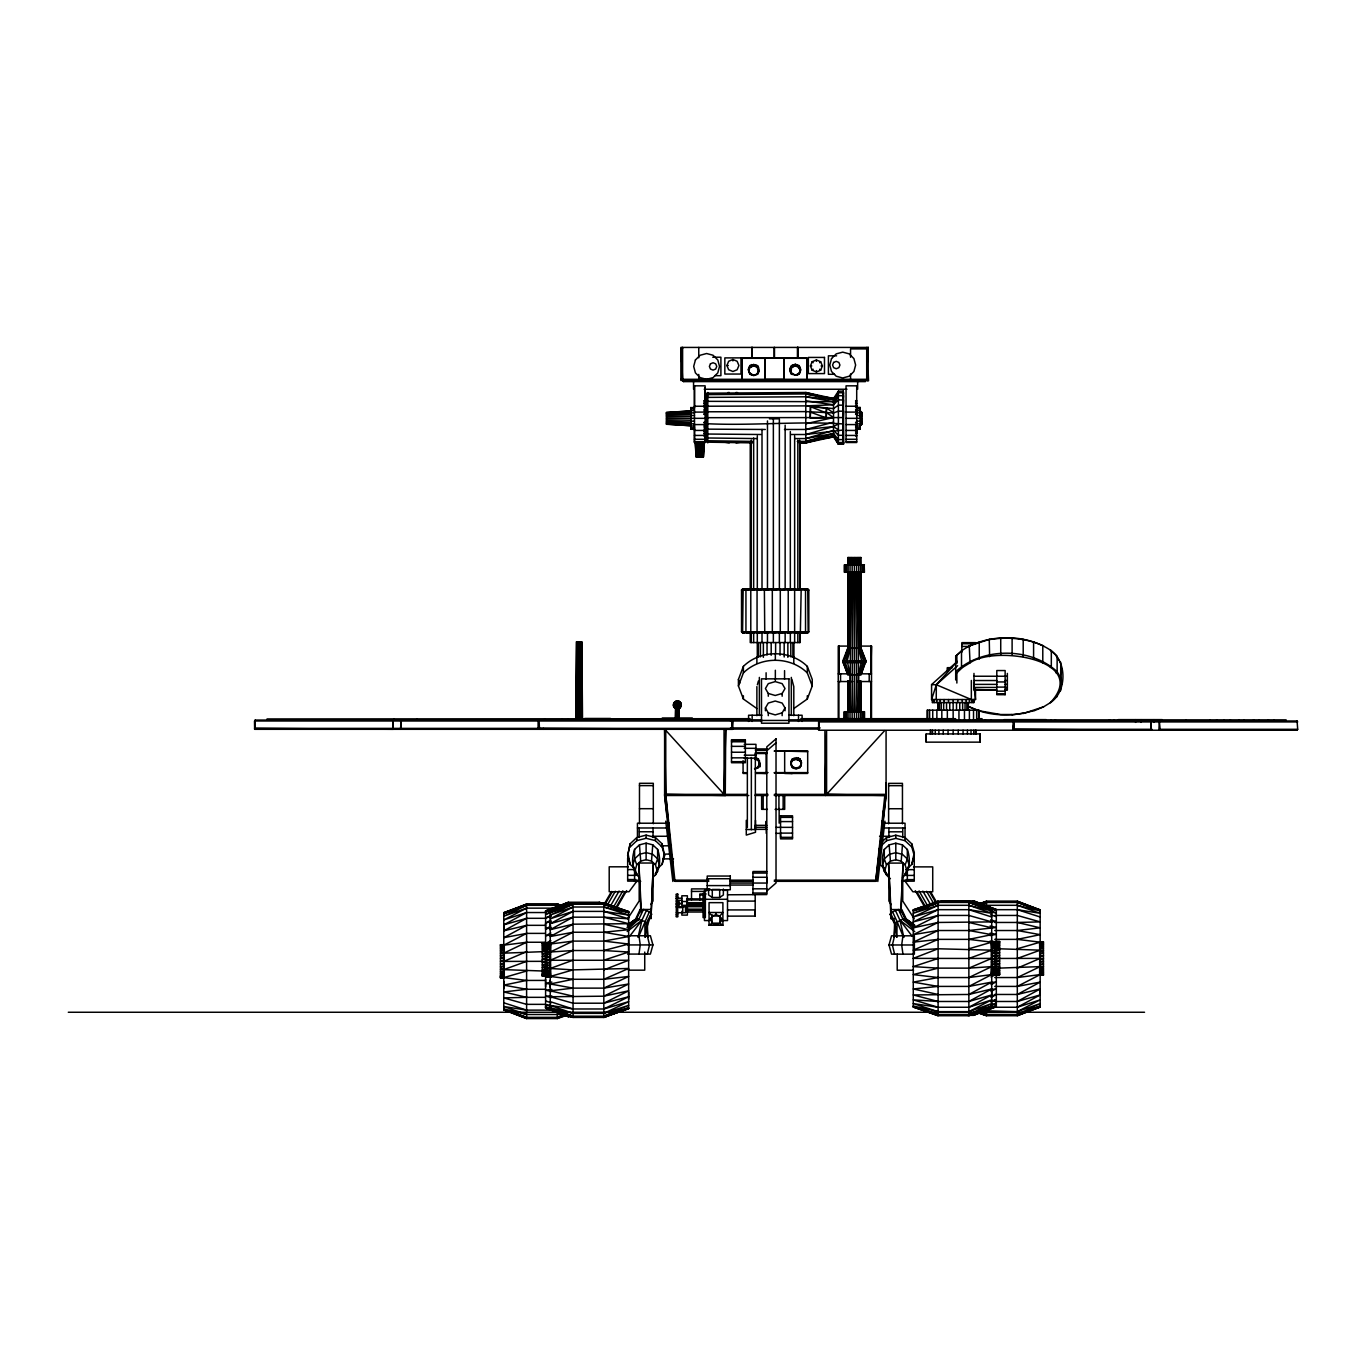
<?xml version="1.0" encoding="UTF-8"?>
<svg xmlns="http://www.w3.org/2000/svg" width="1366" height="1366" viewBox="0 0 1366 1366"><rect width="100%" height="100%" fill="white"/><g stroke="black" fill="none" stroke-linecap="round" stroke-linejoin="round"><path stroke-width="1.5" d="M500.468 977.236L500.468 976.195M566.907 1015.245L557.362 1018.575L526.61 1018.575L503.764 1009.576L503.764 1007.818M503.764 988.506L503.764 981.283M545.051 925.328L526.61 925.328L503.764 930.827L503.764 924.85L526.61 912.539L545.051 912.539M561.187 906.443L557.362 905.317L526.61 905.317L503.764 913.786L503.764 912.71L526.61 904.07L557.362 904.07L561.187 905.402L557.362 904.07L557.362 908.151M561.187 905.795L557.362 904.48L526.61 904.48L503.764 912.71L503.764 1009.935L526.61 1018.575L526.61 904.07L503.764 913.786M542.302 975.392L542.302 974.368M572.542 1016.748L568.444 1016.748L545.597 1007.732L545.597 1005.991M545.597 986.662L545.597 979.456M551.318 927.616L545.597 929L545.597 923.023L550.874 920.189M612.241 891.913L604.967 904.497L622.128 910.559L599.213 902.243L599.213 903.472L568.444 903.472L545.597 911.942L545.597 910.883L568.444 902.243L599.213 902.243L622.128 910.217L616.39 908.612M546.912 976.075L550.84 976.451L546.912 976.075L546.912 975.051M619.105 1010.942L628.65 1008.432L603.823 1017.431L573.054 1017.431L550.225 1008.432L550.225 1006.674M550.225 987.362L550.225 980.139M550.225 923.706L573.054 917.167L603.823 917.167L628.65 923.706L573.054 924.184L550.225 929.683L550.225 923.706L573.054 911.395L603.823 911.395L628.65 915.066L628.65 917.286M573.054 904.172L550.225 915.066L573.054 907.007L603.823 907.007L628.65 912.642L628.65 911.566L603.823 904.172L573.054 904.172L550.225 912.642L550.225 911.566L573.054 902.926L603.823 902.926L628.65 911.566L628.65 1008.791L603.823 1017.021L573.054 1017.021L550.225 1008.432M566.907 1014.853L557.362 1018.165M561.631 908.646L550.225 911.907L571.159 904.053L550.225 911.566L550.225 1008.791L573.054 1017.431L573.054 902.926L550.225 912.642M550.225 1008.791L573.054 1016.202L603.823 1016.202L628.65 1007.749L603.823 1017.431L628.65 1008.432M603.823 1017.431L603.823 902.926L628.65 911.907L603.823 903.336L573.054 902.926M628.65 999.246L628.65 992.16M628.65 952.375L628.65 944.794M628.65 944.043L603.823 941.106L573.054 941.106L550.225 952.034L573.054 950.514L603.823 950.514L628.65 944.043L628.65 936.53L603.823 932.244L573.054 932.244L550.225 936.53L573.054 924.184M683.632 381.609L683.632 380.448L683.632 381.609L865.412 381.609L865.412 380.448M694.491 429.283L690.923 429.283L690.923 427.814L694.491 427.814M694.491 407.392L690.923 407.768L694.491 407.768L694.474 385.827L705.129 385.827L705.129 442.516L694.474 442.516L694.474 385.827M693.552 389.242L693.552 381.609M694.474 442.516L694.491 425.953L690.923 426.072M705.129 442.516L705.129 427.182L703.934 427.182M705.129 407.392L703.934 407.563M705.129 387.859L705.129 406.231L694.474 406.231M742.609 632.919L742.797 590.044L743.855 588.951L741.533 590.044L741.533 631.826L742.609 632.919L807.733 632.919L808.826 631.826L808.826 590.044L807.733 588.951L742.609 588.951L741.533 590.044L808.826 590.044L806.503 588.951M807.733 588.951L808.143 631.826L807.084 632.919L808.826 631.826L741.533 631.826L743.275 632.919L742.216 631.826L742.609 588.951M742.216 380.226L742.216 358.302L765.233 358.302L765.233 380.226L742.216 380.226L742.216 357.824L806.811 357.824L806.811 379.304M750.241 588.951L750.241 442.208M751.266 588.951L751.266 440.091M751.744 358.063L751.744 347.425M753.025 883.051L753.025 885.048L729.956 885.048M753.656 588.951L753.656 437.957M727.515 916.142L755.193 916.091L755.193 909.927L727.515 909.927M757.31 588.951L757.31 435.839M762.006 588.951L762.006 429.453M766.241 825.354L766.241 821.359L766.241 833.345M727.515 894.781L766.804 894.576L766.804 888.822L752.956 888.822M779.371 642.566L779.371 632.919M780.037 655.27L780.037 642.566M780.549 815.809L780.549 838.878L792.536 838.878L792.536 815.809L780.549 815.809L780.549 817.363L792.536 817.363M784.186 657.012L784.186 642.566M785.143 642.566L785.143 632.919M787.858 657.319L787.858 642.566M790.333 642.566L790.333 632.919M790.794 656.841L790.794 642.566M793.39 366.378L791.734 367.283L795.302 365.917L798.871 367.283L800.22 370.63L798.871 367.283M792.878 656.773L792.878 642.566M793.936 657.012L793.936 642.566M794.636 642.566L794.636 435.839M797.812 642.566L797.812 632.919M790.88 762.552L792.331 767.572L796.173 768.956L799.998 767.572L801.449 762.552L799.998 758.933L798.222 757.959L792.331 758.933L790.88 762.552L791.648 765.745L794.244 768.204L799.742 767.231C805.906 760.111 791.204 755.842 791.255 763.953M799.673 642.566L799.673 632.919M800.1 632.919L800.1 642.566L750.241 642.566L750.241 632.919M800.681 765.745L798.086 768.204M512.489 729.068L818.934 729.068L818.934 719.848L820.163 720.992L818.627 721.914L818.627 730.229L1297.068 730.229L1297.7 729.307L1297.068 720.992L789.019 720.992M844.273 720.172L844.273 711.72L864.524 711.72L864.524 720.172M844.615 572.269L844.615 564.841M845.281 720.172L845.281 711.72M845.366 572.269L845.366 564.841M846.493 720.172L846.493 711.72M846.561 572.269L846.561 564.841M847.757 711.72L847.757 680.917M848.098 720.172L847.927 680.917M848.149 572.269L848.149 564.841M849.208 711.72L849.208 680.917M849.31 572.269L849.208 648.287L845.332 662.544L849.208 674.753L859.59 674.753L863.466 660.905L859.59 648.287L859.487 572.269M850.011 720.172L850.011 711.72M850.045 572.269L850.045 564.841M850.267 711.72L850.267 674.753L847.176 660.905L850.267 648.287L850.335 572.269M851.513 711.72C848.593 665.054 851.991 619.242 851.581 572.269M852.162 572.269L852.162 564.841M852.93 711.72C851.428 665.191 853.169 618.883 852.947 572.269M852.93 564.841L852.93 557.55M854.399 720.172L854.399 557.55M855.884 711.72C857.387 665.191 855.645 618.883 855.85 572.269M856.653 720.172L856.653 711.72M856.704 433.654L856.704 430.836L855.594 430.836M855.594 429.112L856.704 427.814L860.256 427.814M857.285 711.72C860.204 665.054 856.824 619.242 857.233 572.269M858.548 711.72L858.548 674.753L861.639 660.905L858.548 648.287L858.463 572.269M858.548 564.841L858.548 557.55M858.787 720.172L858.787 711.72M859.59 711.72L859.59 680.917M860.717 720.172L860.887 680.917L861.041 711.72M938.101 968.135L913.273 974.607L938.101 977.544L968.87 977.544L991.716 966.616L968.87 968.135L938.101 968.135L913.273 966.616L913.273 958.386L938.101 948.772L991.716 950.173L968.87 958.454L913.273 958.386M926.233 742.148L926.233 733.918L980.054 733.918L980.054 742.148L926.233 742.148L926.233 733.918M933.849 720.992L933.849 719.865M936.82 702.568L936.82 699.546M924.731 1009.764L938.101 1015.314L913.273 1006.742L938.101 1015.723L938.101 901.218L968.87 901.218L991.716 909.858L991.716 1007.083L968.87 1015.723L938.101 1015.723L913.273 1007.083L913.273 966.274M939.296 720.992L939.296 719.865M947.441 671.731L947.441 669.63M959.615 720.992L959.615 719.865M965.079 720.992L965.079 719.865M967.401 733.918L967.401 730.195M1050.386 667.496L1051.325 666.164L1051.325 650.711C1027.556 634.661 994.909 634.046 969.279 645.964L970.048 662.851C994.226 645.076 1090.836 659.232 1050.386 702.67C1067.136 691.401 1067.136 661.4 1050.386 650.131L1057.13 656.243L1057.13 671.696L1060.716 677.775L1061.928 684.127L1060.767 685.083M971.021 733.918L971.021 730.195M980.054 742.148L980.054 733.918M985.398 720.992L985.398 719.865M990.862 720.992L990.862 719.865M991.716 994.943L991.716 988.967L968.87 994.465L913.273 994.943L938.101 1001.483L968.87 1001.483L991.716 994.943L968.87 1007.254L938.101 1007.254L913.273 1003.583L938.101 1011.643L968.87 1011.643L991.716 1003.583L968.87 1014.477L938.101 1014.477L913.273 1007.083M1005.137 694.696L1005.137 670.552L996.804 670.552L996.804 694.696L1005.137 694.696L1005.137 693.791L996.804 693.791M1005.871 720.992L1005.871 719.865M1008.518 720.992L1008.518 719.865M1029.008 720.992L1029.008 719.865M994.755 1007.254L1017.311 1007.254L1040.158 994.943L1040.158 988.967L1017.311 994.465L994.755 994.465M1042.787 645.486L1042.787 662.851M1051.069 720.992L1051.069 719.865M1055.423 720.992L1055.423 719.865M1109.499 720.992L1109.499 719.865M1113.871 720.992L1113.871 719.865M1128.282 720.992L1128.282 719.865M1132.653 720.992L1132.653 719.865M1135.283 720.992L1135.283 719.865M1158.436 720.992L1158.436 719.865M1238.706 720.992L1238.706 719.865M1244.17 720.992L1244.17 719.865M1253.561 720.992L1253.561 719.865M1259.025 720.992L1259.025 719.865M1268.433 720.992L1268.433 719.865M1273.88 720.992L1273.88 719.865M1286.089 720.992L1286.089 719.865L789.155 719.848M847.893 572.269L847.927 648.287L843.095 662.544L847.927 674.753M848.525 572.269L848.423 648.287L843.949 660.905L848.423 674.753M961.835 652.214L961.869 642.635L975.529 642.635L975.529 643.745L961.869 643.745M577.852 720.053L578.108 641.798M539.45 728.385L539.075 720.07L538.102 720.992L538.102 728.385L539.075 729.307L539.45 728.385L732.654 729.307L731.578 720.07L732.688 720.992L732.654 729.307L254.691 729.307L254.588 720.992L255.22 720.07L761.511 719.848M576.759 720.053L577.237 641.798M576.025 720.053L576.657 641.798M936.222 699.546L936.342 684.759L957.276 661.4L931.578 684.605L931.578 699.546L975.512 699.546L975.512 689.249M1012.787 730.229L1013.213 720.992L1014.204 721.914L1014.204 729.307L1012.787 730.229L1014.204 721.914M575.769 720.053L576.435 641.798L581.848 641.798L582.531 720.053M896.881 937.264L897.086 921.589L892.596 911.907L895.464 910.524L898.452 909.5L902.96 919.164L913.769 929.187M700.741 456.944L700.98 441.662M859.043 646.084L871.508 646.101L870.825 673.831L870.825 646.101M774.283 794.363L824.927 794.363L826.567 731.186L826.601 794.363L825.423 795.507L824.927 794.363L824.927 731.186M894.184 937.315L894.559 923.962L890.051 914.298L892.596 911.907M701.629 456.944L702.09 441.662M702.397 456.944L703.046 441.662M653.375 863.022L650.95 918.584L653.375 863.022L638.844 863.022L640.791 910.217L640.142 909.397L641.149 909.039L636.658 918.703L628.292 925.089M702.978 456.944L703.78 441.662M900.655 913.188L903.08 863.09L888.549 863.09L890.973 918.652L894.85 918.652M703.353 456.944L704.241 441.662M901.15 910.268L903.08 863.09M706.581 417.689L843.283 417.569L843.659 411.217L838.4 411.183L833.516 412.942L805.786 411.61L706.581 411.781M706.581 423.58L707.793 423.75C752.768 425.851 798.905 420.95 843.283 423.955L843.283 417.569M704.395 441.662L703.473 456.944L696.079 456.944L695.157 441.662M894.252 937.178L895.106 922.972L890.615 913.291M790.863 434.508L805.786 434.508L843.283 430L843.283 423.955M843.283 411.166L843.283 405.156L838.4 405.173L833.516 408.605L805.786 405.89L706.581 406.231M732.688 720.992L732.193 728.385L400.528 728.385L401.348 720.07L400.904 729.307L400.528 728.385M795.132 438.571L805.786 438.571L833.516 430.41L838.4 435.31L843.283 435.31L843.283 430M843.283 405.156L843.659 400.016L838.4 399.879L833.516 404.78L805.786 405.89M1012.104 655.339L1012.104 637.956M805.786 438.571L833.516 433.517L838.4 439.596L843.283 439.596L843.283 435.31M843.283 399.879L843.659 395.799L838.4 395.628L833.516 401.724L706.581 401.331M878.748 861.126L876.955 880.182L875.691 881.326L774.283 881.326M882.129 825.149L882.521 820.915M883.119 814.563L883.512 810.328M875.691 881.326L884.827 795.507L886.073 794.363L824.927 794.363M645.298 937.127L646.818 922.904L651.309 913.239L646.46 910.456L643.471 909.432L638.964 919.096L628.155 929.136M881.719 825.149L882.18 820.915M886.073 731.151L886.073 795.507L876.955 880.182L774.283 880.165M877.809 881.463L884.929 821.188M772.319 590.044L772.456 588.951L764.379 590.044L764.755 632.919L772.319 631.826L772.319 590.044L780.293 588.951L780.293 632.919L788.233 631.826L788.233 590.044L787.858 588.951L780.43 590.044M875.811 880.165L886.073 795.507L885.851 783.06M843.283 395.628L843.659 392.845L838.4 392.657L833.516 399.572L805.786 396.789L706.581 397.386M638.964 954.083L640.244 944.93L638.964 935.761M902.96 935.812L901.68 944.982L902.96 954.151M646.801 927.719L651.309 913.239M652.828 877.399L655.458 874.923L656.909 869.852L655.458 864.78L651.514 861.075L652.76 844.837L646.118 843.163L639.459 844.837L634.592 849.413C631.433 858.497 631.314 870.808 639.39 877.399M902.533 877.467L905.163 874.991L906.614 869.92L905.163 864.849L901.218 861.126L902.465 844.888L895.806 843.215L889.164 844.888L884.297 849.464C880.797 859.163 881.309 872.208 890.41 878.697M748.448 369.247L749.883 365.61L751.676 364.637L757.567 365.61L759.001 370.63L757.567 374.267L753.725 375.633L749.883 374.267L748.448 369.247L749.2 372.44L751.812 374.899L755.637 374.813L758.25 372.355L757.293 367.198L753.725 365.917L750.156 367.283L751.812 366.378M748.448 370.63L748.858 367.3M790.026 369.247L791.477 365.61L795.302 364.244L799.144 365.61L800.596 369.247L800.169 372.577L797.351 375.24L791.477 374.267L790.026 369.247L790.436 372.577M790.026 370.63L790.436 367.3M800.596 369.247L798.871 373.994L795.302 375.257L790.794 372.355L791.734 367.198M754.578 757.567L758.42 758.933C760.982 777.732 760.947 756.815 754.578 759.24M754.578 768.956L758.42 767.572L759.872 762.552M833.516 435.788L838.4 444.206L843.659 443.984L843.283 391.171L838.4 391.154L833.516 398.513L833.516 436.847L838.4 444.206L843.283 444.223L843.659 442.43L838.4 442.618L833.516 435.703L805.786 441.406L797.266 441.406M790.88 763.953L791.29 760.623M801.039 765.882L801.449 762.552M638.076 937.247L641.969 920.138L646.46 910.456M1023.202 656.636L1023.202 639.271M647.33 954.083L649.533 944.93L647.33 935.761M894.593 935.812L892.391 944.982L894.593 954.151M673.626 703.61L673.387 704.549L681.31 704.549L679.209 708.561L675.487 708.561L673.387 705.505L681.31 705.505L679.141 708.561L679.209 718.004L678.987 708.561C684.742 705.01 676.358 696.984 673.626 703.61L681.088 703.61L681.31 704.549C679.756 696.677 668.862 704.446 675.555 708.561L675.487 718.004L675.709 708.561C669.989 704.993 678.287 697.001 681.088 703.61M757.379 684.776L758.369 681.088M627.557 935.761L650.387 935.761L652.931 944.93L650.387 954.083L627.557 954.083M888.993 944.982L891.537 935.812L914.366 935.812L914.366 954.151L891.537 954.151L888.993 944.982L914.366 944.982M658.053 868.144L662.117 864.337L664.593 855.662L662.117 843.812L655.356 837.46L646.118 835.138L636.88 837.46L630.119 843.812L627.643 855.662L630.119 864.337L634.165 868.144M627.643 855.662L630.119 843.812M636.761 874.923L635.31 869.852L636.761 864.78L640.705 861.075L646.118 859.709L651.514 861.075M655.458 874.923C660.632 867.581 660.546 857.609 657.627 849.413L652.76 844.837M664.098 854.228L662.117 864.337M878.833 850.506L879.824 847.04L886.585 840.688L895.806 838.365L905.043 840.688L911.805 847.04L914.281 855.714L911.805 864.388L907.758 868.213M886.466 874.991L885.014 869.92L886.466 864.849L890.41 861.126L895.806 859.777L901.218 861.126M905.163 874.991C910.337 867.649 910.251 857.677 907.331 849.464L902.465 844.888M879.824 843.881L886.585 837.529L895.806 835.207L905.043 837.529L911.805 843.881L914.281 852.555L911.805 864.388M843.283 392.657L843.283 391.137L843.283 444.223L843.283 439.596M931.578 699.546L936.342 684.759L957.617 665.703M764.379 590.044L764.755 588.951L757.054 590.044L757.054 631.826L757.669 632.919L764.379 631.826M788.233 631.826L787.858 632.919L795.285 631.826M860.392 674.753L864.849 660.905L860.392 648.287L860.273 572.269M655.458 864.78L657.627 858.873L657.627 849.413M905.163 864.849L907.331 858.941L907.331 849.464M1000.732 637.956L1000.732 655.339M976.775 709.842L969.279 706.837C988.899 716.484 1011.745 716.894 1032.406 711.02M756.884 708.561L743.377 699.016L738.425 685.971L738.425 679.431L743.377 666.386C760.469 649.567 790.197 649.567 807.306 666.386L812.241 679.431L812.241 685.971L807.306 699.016L793.8 708.561M738.425 685.971L743.377 672.909L743.377 666.386M1033.584 659.18L1033.584 641.815M847.757 674.753L842.805 660.905L847.757 648.287L861.041 648.287L865.993 660.905L861.041 674.753M731.749 729.068L732.193 727.924M860.887 674.753L865.702 660.905L860.887 648.287L860.751 572.269M638.434 937.196L649.328 911.856M726.9 365.507L728.659 361.273L732.91 359.514L737.145 361.273L738.904 365.507L737.145 369.742L732.91 371.501L728.659 369.742L726.9 365.507L728.283 365.507M810.414 365.968L812.172 361.734L816.407 359.975L820.659 361.734L822.417 365.968L820.659 370.203L816.407 371.962L812.172 370.203L810.414 365.968L811.797 365.968M725.261 795.507L725.739 729.068L724.065 794.363L725.261 795.507L664.61 794.363L665.84 795.507L674.992 881.326L708.783 881.326M1022.28 720.992L1022.775 719.848L1024.022 720.992M710.44 919.762L712.062 916.159L715.972 914.657L719.899 916.159L721.521 919.762L719.899 923.365L715.972 924.867L712.062 923.365L710.44 918.157M640.142 909.397L635.634 919.062L629.214 924.082M649.055 918.447L646.357 924.253L647.364 923.894L644.837 921.521L636.658 918.703L627.267 924.97M393.22 729.307L393.22 720.07L393.22 729.307L254.588 728.385L399.982 728.385M1151.197 730.229L1151.197 720.992L1151.197 730.229L1014.204 729.307L1152.016 729.307M656.909 869.852L659.419 865.122L657.627 858.873L652.76 854.296L646.118 852.623L639.459 854.296L634.592 858.873L632.817 865.122L635.31 869.852M906.614 869.92L909.107 865.19L907.331 858.941L902.465 854.365L895.806 852.691L889.164 854.365L884.297 858.941L882.521 865.19L885.014 869.92M838.4 395.628L833.516 404.78L805.786 400.853M838.4 392.657L833.516 401.724L805.786 396.789M901.236 910.456L900.775 909.107L905.265 918.772L915.305 926.438M895.413 929.683L895.106 922.972L902.96 919.164L906.29 919.113L914.657 925.038M901.782 909.449L906.29 919.113L905.726 920.121L902.123 912.386M757.054 590.044L757.669 588.951L750.788 590.044L750.788 631.826L751.607 632.919L757.054 631.826M604.233 904.07L611.507 891.486M606.982 905.658L615.298 891.281M610.773 905.453L619.071 891.059M613.522 907.024L622.862 890.854M615.537 908.185L624.877 892.015M616.271 908.612L626.653 890.632M765.421 710.747L765.421 707.964L768.29 703.063L775.222 701.031L782.155 703.063L785.023 707.964L785.023 710.747M782.155 696.233L782.155 693.467L785.023 688.549L782.155 683.649L775.222 681.617L768.29 683.649L765.421 688.549L768.29 693.467L768.29 696.233M782.155 715.647L782.155 712.864L785.023 707.964M1297.068 730.229L1297.632 729.307L1160.144 729.307L1158.88 730.229L1159.324 720.992L1160.144 729.307M748.858 368.7L749.883 367.01L753.725 365.644L757.567 367.01L759.001 370.63M750.156 367.198L748.824 370.545M790.436 368.7L791.477 367.01L795.302 365.644L799.144 367.01L800.596 370.63M756.627 768.563L759.445 764.499L759.445 765.882M754.578 768.58L758.164 767.316L759.103 765.677M791.29 762.023L792.331 760.333L796.173 758.95L799.998 760.333L801.449 763.953M801.039 764.499L799.998 767.572M627.66 918.755L639.186 900.962L639.186 875.589M650.728 904.514L653.033 900.962L653.033 875.35M255.22 720.07L254.691 729.307L254.657 720.992L399.982 720.992M637.649 880.097L629.043 891.725L609.202 891.725L609.202 866.812L628.343 866.812M750.788 590.044L751.607 588.951L745.938 590.044L745.938 631.826L746.912 632.919L750.788 631.826M801.159 590.044L800.356 632.919L805.53 631.826L805.53 590.044L804.574 588.951L795.285 590.044M629.897 935.983L641.969 920.138L627.199 931.544M719.848 916.005L722.904 912.488L709.056 912.488L712.096 916.005L719.848 916.005L719.848 923.16L722.904 925.243L722.904 902.653L709.056 902.653L709.056 925.243L722.904 925.243M1056.072 672.926L1057.13 671.696C1030.545 647.023 982.291 647.023 955.705 671.696L956.866 672.823L956.866 683.051M745.938 590.044L746.912 588.951L742.797 590.044M805.53 631.826L804.574 632.919L808.143 631.826M810.26 417.928L810.516 406.351L810.26 417.928L826.242 417.859L826.481 407.905L833.516 412.942M810.26 412.105L826.242 417.859L826.481 407.905M884.656 730.622L826.601 794.363L886.073 795.507M812.172 370.203L813.146 369.23M819.668 362.707L820.659 361.734M989.616 639.271L969.279 645.964M1012.104 714.845L1023.561 713.189M1059.572 678.868L1060.716 677.775L1060.716 662.322L1059.572 661.503M955.705 656.243L962.449 650.131L955.705 656.243L955.705 679.978M956.866 672.823L962.449 667.496L970.048 662.851M630.119 846.971L636.88 840.619L646.118 838.297L655.356 840.619L662.117 846.971L664.593 855.662M655.202 873.659L657.627 871.371M904.907 873.728L907.331 871.44M730.503 720.992L731.749 719.848L732.193 720.992M860.256 425.731L861.878 424.263L861.878 412.412L860.256 410.944M860.256 425.475L861.878 424.058M766.804 750.771L776.025 742.78M860.256 424.741L861.878 423.477M1059.572 691.316L1060.716 690.479L1060.716 675.026L1061.928 668.674L1060.767 667.718M743.377 672.909C760.469 656.09 790.197 656.09 807.306 672.909L812.241 685.971M979.234 641.815L979.234 659.18M1033.584 711.003L1043.556 706.837L1023.202 713.547M805.53 590.044L807.084 588.951L808.143 590.044M627.984 924.714L636.658 918.703M627.011 927.36L638.964 919.096M709.056 925.243L712.096 923.16L719.848 923.16M708.595 888.993L708.595 894.986L712.284 897.479L719.677 897.479L723.365 894.986L723.365 888.993M1056.072 697.258L1057.13 696.558M860.256 423.562L861.878 422.521M970.048 645.486L961.51 650.711L961.51 666.164L962.449 667.496M1042.787 707.315L1051.325 702.09M706.581 394.637L805.786 393.954L833.516 398.479L805.786 392.486L706.581 393.203L706.581 442.157L752.529 442.874M756.508 768.204L758.164 767.316M503.764 930.827L526.61 918.311L545.051 918.311M545.597 929L550.874 926.097M550.225 929.683L573.054 917.167M968.87 1001.483L991.716 988.967M991.05 991.494L996.326 988.608L990.606 989.974M994.755 1001.483L1017.311 1001.483L1040.158 988.967M526.61 925.328L503.764 937.674L526.61 933.388L545.051 933.388M550.874 932.995L545.597 935.83L551.83 934.668M968.87 994.465L991.716 982.12L968.87 986.406L938.101 986.406L913.273 988.967L938.101 994.465M991.05 984.613L996.326 981.761L990.094 982.922M991.05 997.419L996.326 994.568L990.606 996.207M1017.311 994.465L1040.158 982.12L1017.311 986.406L994.755 986.406M838.4 423.955L833.516 426.551L805.786 434.508M745.938 631.826L743.855 632.919L742.797 631.826M555.313 908.151L526.61 908.151L503.764 919.933L526.61 912.539M550.874 915.391L545.597 918.106L551.318 916.262M573.054 907.007L550.225 918.789L573.054 911.395M526.61 933.388L503.764 945.187L526.61 942.25L545.051 942.25M550.874 940.645L545.597 943.36L551.83 942.557M573.054 932.244L550.225 944.043L573.054 941.106M968.87 986.406L991.716 974.607L968.87 977.544M991.05 976.963L996.326 974.231L990.094 975.034M968.87 1011.643L991.716 999.861L968.87 1007.254M1017.311 986.406L1040.158 974.607L1017.311 977.544L994.755 977.544M991.05 1002.2L996.326 999.485L990.606 1001.346M982.41 1010.703L1017.311 1011.643L1040.158 999.861L1017.311 1007.254M603.823 1003.207L628.65 990.811L603.823 996.19L550.225 996.753L573.054 1003.207L603.823 1003.207L628.65 996.753L603.823 1008.979L573.054 1008.979L545.597 1004.659L551.318 1006.674M938.101 915.442L913.273 927.838L938.101 922.46L991.716 921.896L968.87 915.442L938.101 915.442L913.273 921.896L938.101 909.671L968.87 909.671L991.716 913.291L968.87 905.299L938.101 905.299L913.273 913.291L938.101 902.448L968.87 902.448L991.716 909.858M603.823 996.19L628.65 983.981L603.823 988.13L573.054 988.13L550.225 990.811L573.054 996.19M938.101 922.46L913.273 934.668L938.101 930.519L968.87 930.519L996.326 927.48L990.094 926.011M526.61 942.25L503.764 953.178L543.002 951.658M1017.311 977.544L1040.158 966.616L998.853 968.135M526.61 905.317L503.764 916.21L526.61 908.151M568.444 903.472L545.597 914.383L551.318 912.368M967.333 1015.348L973.48 1015.348L973.48 1014.118L984.903 1008.671M990.606 1005.939L996.326 1003.225L990.606 1005.222M978.91 1012.206L986.542 1014.477L1017.311 1014.477L1040.158 1003.583L1017.311 1011.643M603.823 988.13L628.65 976.468L603.823 979.285L573.054 979.285L550.225 976.468L573.054 969.877L628.65 968.477L603.823 979.285M566.907 1014.101L557.362 1017.346L526.61 1017.346L503.764 1008.893L526.61 1014.494L557.362 1014.494L561.187 1012.701M573.054 1016.202L550.225 1007.749L573.054 1013.35L603.823 1013.35L628.65 1001.654L603.823 1008.979M938.101 905.299L913.273 916.996L938.101 909.671M938.101 930.519L913.273 942.181L938.101 939.364L968.87 939.364L991.716 942.181L968.87 948.772M860.256 422.043L861.878 421.309M557.362 1017.346L565.012 1013.999M603.823 1016.202L628.65 1005.359L603.823 1013.35M980.822 904.958L986.559 902.448L1017.311 902.448L1040.158 909.858L1040.158 1007.083L1017.311 1015.723L986.542 1015.723L978.91 1013.06L986.542 1015.723L986.542 1011.643L982.735 1010.396M938.101 939.364L913.273 950.173L938.101 948.772M526.61 951.658L503.764 961.408L543.002 961.34M573.054 950.514L550.225 960.264L628.65 960.264L603.823 969.877M968.87 968.135L991.716 958.386L968.87 958.454M1017.311 968.135L1040.158 958.386L998.853 958.454M545.597 911.942L568.444 902.243L568.444 906.324M931.253 905.317L942.728 900.86L973.48 900.86L996.326 909.5L996.326 1006.708L973.48 1015.348L996.326 1005.649L973.48 1014.118M526.61 904.48L503.764 913.051L509.467 911.429M967.333 1014.938L973.48 1014.938L996.326 1006.366L986.798 1009.098M968.87 1014.477L991.716 1006.008L968.87 1015.723L968.87 901.218L991.716 910.217L968.87 901.628L938.101 901.628L913.273 909.858L913.273 958.454M1017.311 1014.477L1040.158 1006.008L1017.311 1015.723L1017.311 901.218L986.559 901.218L978.91 903.882M526.61 961.34L503.764 969.621L543.002 971.021M573.054 960.196L550.225 968.477L573.054 969.877M1017.311 958.454L1040.158 950.173L998.853 948.772M991.716 1007.083L968.87 1015.314L991.716 1006.742L978.38 1010.55M973.48 1014.938L996.326 1006.708M1040.158 1007.083L1017.311 1015.314L1040.158 1006.742L1030.63 1009.457M504.378 959.871L500.468 961.237L504.378 961.288M546.229 958.044L542.302 959.41L546.229 959.461M550.84 958.727L546.912 960.093L550.84 960.144M913.273 909.858L938.101 901.218L913.273 910.9L938.101 902.448M931.253 904.838L942.728 900.86L942.728 902.089L973.48 902.089L996.326 909.5M991.084 959.922L995.011 958.556L991.084 958.505M995.694 959.547L999.622 958.181L995.694 958.147M1039.526 959.922L1043.453 958.556L1039.526 958.505M504.378 962.688L500.468 964.055L504.378 964.106M650.848 914.588L651.872 914.23M546.229 960.861L542.302 962.227L546.229 962.279M550.84 961.544L546.912 962.91L550.84 962.962M938.101 901.628L913.273 910.217L924.731 907.212M931.253 905.231L936.991 903.25M980.822 903.609L986.559 901.628L1017.311 901.628L1040.158 910.217L1017.311 901.218L1040.158 909.858M991.084 957.105L995.011 955.739L991.084 955.688M995.694 956.729L999.622 955.38L995.694 955.329M1039.526 957.105L1043.453 955.739L1039.526 955.688M504.378 957.105L500.468 958.437L504.378 958.471M546.229 955.278L542.302 956.61L546.229 956.644M550.84 955.961L546.912 957.293L550.84 957.327M980.822 904.394L986.559 902.448M991.084 962.688L995.011 961.357L991.084 961.322M995.694 962.313L999.622 960.998L995.694 960.947M1039.526 962.688L1043.453 961.357L1039.526 961.322M504.378 965.472L500.468 966.787L504.378 966.838M546.229 963.645L542.302 964.942L546.229 965.011M550.84 964.328L546.912 965.642L550.84 965.694M991.084 954.322L995.011 953.007L991.084 952.956M995.694 953.963L999.622 952.648L995.694 952.597M1039.526 954.322L1043.453 953.007L1039.526 952.956M931.253 905.06L942.728 901.27M986.559 901.628L980.822 903.524L986.559 901.218L986.559 905.299L1017.311 905.299L1040.158 910.9L1017.311 902.448M603.823 960.196L628.65 952.034L603.823 950.514M913.273 966.616L938.101 958.454M557.362 1014.494L561.187 1013.265M504.378 954.458L500.468 955.722L504.378 955.739M546.229 952.631L542.302 953.878L546.229 953.912M550.84 953.314L546.912 954.561L550.84 954.595M991.084 965.335L995.011 964.072L991.084 964.055M995.694 964.977L999.622 963.713L995.694 963.679M1039.526 965.335L1043.453 964.072L1039.526 964.055M504.378 968.118L500.468 969.348L504.378 969.416M546.229 966.291L542.302 967.521L546.229 967.589M550.84 966.974L546.912 968.204L550.84 968.272M991.084 951.675L995.011 950.446L991.084 950.377M995.694 951.299L999.622 950.07L995.694 950.019M1039.526 951.675L1043.453 950.446L1039.526 950.377M782.155 693.467L775.222 695.482L768.29 693.467M782.155 712.864L775.222 714.896L768.29 712.864L765.421 707.964M504.378 952L500.468 953.161L504.378 953.178M546.229 950.173L542.302 951.317L546.229 951.351M550.84 950.856L546.912 952L550.84 952.034M991.084 967.794L995.011 966.65L991.084 966.616M995.694 967.418L999.622 966.274L995.694 966.257M1039.526 967.794L1043.453 966.65L1039.526 966.616M526.61 971.021L503.764 977.612L526.61 980.429L545.051 980.429M992.519 942.916L996.326 941.823L990.094 941.054M1017.311 948.772L1040.158 942.181L1017.311 939.364L994.755 939.364M558.933 907.417L545.597 911.224L568.444 902.653L545.597 910.883L545.597 1008.108L568.444 1016.748L568.444 1015.519L545.597 1007.066L551.318 1008.467M503.764 924.85L526.61 918.311M545.597 923.023L551.318 921.384M1017.311 1001.483L1040.158 994.943M805.786 441.406L833.516 433.517M504.378 970.577L500.468 971.687L504.378 971.755M546.229 968.75L542.302 969.86L546.229 969.928M550.84 969.433L546.912 970.543L550.84 970.611M991.084 949.216L995.011 948.106L991.084 948.038M995.694 948.841L999.622 947.731L995.694 947.68M1039.526 949.216L1043.453 948.106L1039.526 948.038M784.477 429.47L805.786 429.47L833.516 422.196M833.516 435.703L805.786 442.874L799.383 442.874M504.378 949.814L500.468 950.821L504.378 950.838M546.229 947.987L542.302 948.994L546.229 949.011M550.84 948.67L546.912 949.677L550.84 949.694M991.084 969.98L995.011 968.972L991.084 968.955M995.694 969.604L999.622 968.596L995.694 968.596M1039.526 969.98L1043.453 968.972L1039.526 968.955M504.378 972.78L500.468 973.736L504.378 973.804M546.229 970.953L542.302 971.909L546.229 971.96M550.84 971.636L546.912 972.592L550.84 972.66M991.084 947.014L995.011 946.057L991.084 945.989M995.694 946.655L999.622 945.682L995.694 945.631M1039.526 947.014L1043.453 946.057L1039.526 945.989M860.256 420.25L861.878 419.874M805.786 423.75L833.516 417.569L826.481 412.6M742.865 441.867L736.018 442.874M504.378 947.953L500.468 948.807L504.378 948.807M546.229 946.126L542.302 946.962L546.229 946.98M550.84 946.809L546.912 947.663L550.84 947.663M991.084 971.841L995.011 970.987L991.084 970.987M995.694 971.465L999.622 970.628L995.694 970.628M1039.526 971.841L1043.453 970.987L1039.526 970.987M526.61 980.429L503.764 985.125L526.61 989.274L545.051 989.274M551.83 982.017L545.597 983.298L551.83 984.425M573.054 979.285L550.225 983.981L573.054 988.13M968.87 939.364L991.716 934.668L968.87 930.519M990.094 935.59L996.326 934.31L990.094 933.166M1017.311 939.364L1040.158 934.668L1017.311 930.519L994.755 930.519M504.378 974.641L500.468 975.426L504.378 975.478M546.229 972.814L542.302 973.599L546.229 973.651M550.84 973.497L546.912 974.282L550.84 974.334M991.084 945.152L995.011 944.367L991.084 944.316M995.694 944.794L999.622 944.008L995.694 943.94M1039.526 945.152L1043.453 944.367L1039.526 944.316M603.823 941.106L628.65 936.53M938.101 977.544L913.273 982.12L938.101 986.406M788.233 590.044L794.67 588.951M794.67 632.919L801.159 631.826M504.378 946.484L500.468 947.133L504.378 947.133M546.229 944.657L542.302 945.306L546.229 945.289M550.84 945.34L546.912 945.989L550.84 945.989M991.084 973.309L995.011 972.66L991.084 972.66M995.694 972.933L999.622 972.285L995.694 972.302M1039.526 973.309L1043.453 972.66L1039.526 972.66M815.69 439.784L833.516 436.881L805.786 442.874L799.4 442.721M504.378 976.127L500.468 976.707L504.378 976.758M546.229 974.3L542.302 974.88L546.229 974.931M550.84 974.982L546.912 975.563L550.84 975.614M991.084 943.667L995.011 943.086L991.084 943.035M995.694 943.308L999.622 942.728L995.694 942.677M1039.526 943.667L1043.453 943.086L1039.526 943.035M780.43 631.826L772.456 632.919L772.319 631.826M1017.311 930.519L1040.158 927.838L1017.311 922.46L994.755 922.46M526.61 989.274L503.764 991.955L526.61 997.334L545.051 997.334M551.83 989.394L545.597 990.128L551.83 991.579M504.378 945.443L500.468 945.887L504.378 945.409M546.229 943.616L542.302 944.043L546.229 944.026M991.084 974.351L995.011 973.907L991.084 973.924M995.694 973.975L999.622 973.548L995.694 973.565M1039.526 974.351L1043.453 973.907L1039.526 973.924M805.786 429.47L833.516 426.551L838.4 430M603.823 932.244L628.65 929.683L603.823 924.184M504.378 977.185L500.468 977.544L504.378 977.595M546.229 975.341L542.302 975.717L546.229 975.768M991.084 942.608L995.011 941.874L995.011 975.068L991.084 975.102M995.694 942.25L999.622 941.891L995.694 941.84M727.805 392.588L729.273 392.486M666.437 412.617L690.923 410.944L666.437 412.412L666.437 424.263L690.923 425.731L666.437 424.058M546.229 942.984L542.302 943.035L546.229 942.916L542.302 943.24L546.229 943.206L542.302 943.035L542.302 976.092L546.229 976.127L542.302 976.092M991.084 974.931L995.011 974.931M995.694 974.573L999.622 974.351L995.694 974.385M1039.526 974.982L1043.453 974.931L1039.526 975.051L1043.453 974.931L1043.453 941.874L1039.526 942.25M690.923 411.934L666.437 413.215L666.437 414.154L690.923 413.113M999.622 941.515L995.694 941.515L999.622 941.515L999.622 974.709L995.694 974.743L999.622 974.709M500.468 977.919L504.378 977.902L500.468 977.919L500.468 944.726L504.378 944.691L500.468 944.726M550.84 976.81L546.912 976.775L550.84 976.639L546.912 976.656L546.912 943.582L550.84 943.974M666.437 415.384L690.923 414.649M990.094 921.691L996.326 921.521L990.606 919.916M1017.311 922.46L1040.158 921.896L1017.311 915.442L994.755 915.442M551.83 995.916L545.597 996.07L551.318 997.675M526.61 997.334L503.764 997.897L526.61 1004.352L545.051 1004.352M784.665 751.249L807.682 750.839L807.682 773.446L784.665 773.446L784.665 751.249L774.351 751.249M866.71 379.321L868.178 379.304L680.866 379.304L680.866 347.425L868.178 347.425L868.178 380.448L680.866 380.448L680.866 379.304L682.146 379.321L682.146 347.425L680.866 361.358L682.146 361.341M666.437 416.801L690.923 416.425M546.912 944.316L550.84 944.726M542.302 942.899L546.229 942.864M1039.526 975.102L1043.453 975.068M1189.564 730.229L1202.285 730.127M703.934 400.665L705.129 400.665M703.934 401.262L705.129 401.262M703.934 403.038L705.129 403.021M703.934 405.839L705.129 405.839M682.607 348.432L681.224 348.432L682.607 380.738L682.607 347.425M866.71 348.893L850.557 348.893L850.557 357.26M836.607 355.826L828.411 355.826L828.411 374.284L834.558 374.284M712.711 357.209L720.906 357.209L720.906 375.667L714.76 375.667M821.034 365.968L822.417 365.968M682.607 380.636L698.76 380.636L698.76 374.421M867.171 380.738L868.554 380.738L868.11 370.647M704.207 389.242L846.988 389.242M855.594 400.665L856.704 400.665M855.594 401.262L856.704 401.262M855.594 403.038L856.704 403.038M703.934 403.107L705.129 403.107M855.594 403.107L856.704 403.107M703.934 403.636L705.129 403.636M855.594 403.619L856.704 403.619M703.934 405.156L705.129 405.156M855.594 405.156L856.704 405.156M855.594 405.839L856.704 405.839M846.049 406.231L856.704 406.231M855.594 407.563L860.256 407.392L860.256 429.283L856.704 429.283M856.704 407.768L860.256 407.768M694.491 408.861L690.923 408.861L690.923 410.603L694.491 410.603M856.704 408.861L860.256 408.861M703.934 409.51L705.129 409.493M855.594 409.51L856.704 409.51M703.934 410.722L705.129 410.722M855.594 410.722L860.256 410.603M694.474 412.088L705.129 412.088M846.049 412.088L856.704 412.088M690.923 412.874L694.491 412.874M856.704 412.874L860.256 412.874M703.934 413.761L705.129 413.761M855.594 413.761L856.704 413.761M703.934 414.393L705.129 414.393M855.594 414.393L856.704 414.393M690.923 415.503L694.491 415.503M856.704 415.503L860.256 415.503M666.437 418.337L705.129 418.337M846.049 418.337L861.878 418.337M769.434 418.816L779.371 418.816L779.371 588.951M690.923 421.172L694.491 421.172M856.704 421.172L860.256 421.172M703.934 422.282L705.129 422.282M855.594 422.282L856.704 422.282M703.934 422.914L705.129 422.914M855.594 422.914L856.704 422.914M690.923 423.819L694.491 423.819M856.704 423.819L860.256 423.819M694.474 424.587L705.129 424.587M846.049 424.587L856.704 424.587M703.934 425.953L705.129 425.953M855.594 425.953L860.256 426.072M855.594 427.182L856.704 427.182M690.923 428.907L694.491 428.907M856.704 428.907L860.256 428.907M703.934 429.112L705.129 429.112M765.302 429.47L706.581 429.146M694.474 430.427L705.129 430.427M846.049 430.427L856.704 430.427M703.934 431.536L705.129 431.536M855.594 431.536L856.704 431.536M703.934 433.056L705.129 433.056M855.594 433.056L856.704 433.056M703.934 433.568L705.129 433.568M855.594 433.654L856.704 433.568M761.05 434.508L706.581 434.029M694.474 435.43L705.129 435.43L703.934 435.413M846.049 435.43L856.704 435.43M855.594 436.01L856.704 436.01M756.781 438.571L706.581 437.974M694.474 439.271L705.129 439.271M846.049 439.271L856.704 439.271M752.529 441.406L706.581 440.74M694.474 441.679L705.129 441.679M846.049 441.679L856.704 441.679M847.757 557.55L861.041 557.55M864.439 564.841L844.376 564.841L844.376 572.269L864.439 572.269L864.183 564.841M849.567 646.101L838.246 646.084L838.246 720.206M961.852 646.442L969.655 646.442M842.805 660.905L865.993 660.905M842.805 662.544L865.993 662.544M951.573 667.667L947.441 667.667L947.441 671.065M947.441 667.991L951.573 667.991M947.441 668.247L951.573 668.247M838.246 673.831L850.796 673.831M856.926 673.831L871.508 673.831M973.975 676.238L1007.357 676.238M973.975 680.524L996.804 680.524M1005.137 680.524L1007.357 680.524M838.246 681.549L852.828 681.549M856.926 681.549L871.508 681.549M996.804 681.941L1005.137 681.941M973.975 684.383L996.804 684.383M1005.137 684.383L1007.357 684.383M996.804 687.098L1005.137 687.098M973.975 687.44L996.804 687.44M1005.137 687.44L1007.357 687.44M973.975 689.403L996.804 690.086L973.975 690.086L973.975 673.404M1005.137 689.403L1007.357 689.403M1005.137 690.086L1007.357 690.086L1007.357 673.404M996.804 691.179L1005.137 691.179M676.426 701.151L678.27 701.151M675.487 701.492L679.209 701.492M674.702 702.039L679.995 702.039M674.07 702.773L680.627 702.773M673.626 706.444L681.088 706.444M674.07 707.298L680.627 707.298M674.702 708.015L679.995 708.015M980.429 711.02L1000.612 714.52L1012.223 714.52M761.955 715.238L748.585 715.238L748.585 721.453M788.711 715.238L802.098 715.238L802.098 721.453M584.699 718.465L610.534 718.465M750.122 718.687L267.087 718.943L267.087 720.07M800.835 718.687L955.602 718.687L955.602 719.831M977.783 718.687L982.034 718.687L982.034 719.848M1003.925 719.626L1046.236 719.626M1118.293 719.626L1162.261 719.626M761.494 720.445L788.95 720.445M400.528 720.992L761.665 720.992M818.627 721.914L1297.7 721.931L1297.068 720.992M730.503 727.924L820.163 727.924M731.51 740.782L745.358 740.782M731.51 741.772L745.358 741.772M744.197 744.333L755.961 744.333L755.961 758.13L744.197 758.13M731.51 746.348L745.358 746.348M744.197 748.312L755.961 748.312M755.347 748.927L767.043 748.927M755.347 750.258L767.043 750.258M774.402 750.839L807.682 751.676M731.51 752.239L745.358 752.239M755.347 752.546L767.043 752.546M755.347 753.52L767.043 753.52M744.197 755.193L755.961 755.193M731.51 757.84L745.358 757.84M731.51 761.682L745.358 761.682M743.07 772.61L747.27 772.763M755.552 772.61L768.034 772.61M774.266 772.61L807.682 772.61M774.351 773.019L792.331 773.446L784.665 772.61M747.27 773.446L743.07 773.446L743.07 760.725M755.637 773.446L766.087 773.446L766.087 753.656M639.476 785.621L653.307 785.621M888.617 785.672L902.448 785.672M664.61 794.363L746.843 794.363M755.278 794.363L767.948 794.363M748.756 795.507L664.61 795.507L664.61 729.068L724.065 794.363L724.048 729.068M755.091 795.507L767.88 795.507M774.266 795.507L884.827 795.507M639.476 808.689L653.307 808.689M888.617 808.74L902.448 808.74M767.402 809.355L761.63 809.355L761.63 795.507M775.085 809.355L784.699 809.355L784.699 795.507M780.549 821.581L792.536 821.581M669.306 823.22L637.444 823.22L637.444 836.265M881.685 823.22L905.043 823.22L905.043 840.688M766.804 825.354L755.176 825.354L755.176 829.35L766.804 829.35M755.176 827.352L766.804 827.352M775.99 827.352L779.884 827.352M780.549 827.352L792.536 827.352M637.444 827.984L669.306 827.984M881.685 827.984L905.043 827.984M746.28 829.538L755.5 829.538M639.476 831.757L653.307 831.757M888.617 831.809L902.448 831.809M775.99 833.345L779.884 833.345M792.536 833.106L780.549 833.106L780.549 837.341L792.536 837.341M652.316 836.265L669.306 836.265M879.55 836.265L890.171 836.265M660.803 845.81L671.423 845.81M665.054 854.091L671.423 854.091M662.937 858.873L673.558 858.873M913.581 866.881L932.722 866.881L932.722 891.793L912.881 891.793L904.275 880.165M627.66 869.579L633.995 869.579M905.812 869.647L914.264 869.647M766.804 871.508L752.956 871.508L752.956 894.576M752.956 873.062L766.804 873.062M627.66 875.35L636.112 875.35M905.812 875.418L914.264 875.418M752.956 877.279L766.804 877.279L766.804 883.051L729.956 883.051M707.212 878.731L730.281 878.731M627.66 879.567L636.112 879.567M905.812 879.636L914.264 879.636M708.715 880.165L673.711 880.182L664.61 795.507L667.171 816.68M729.871 880.165L753.127 880.165M640.347 881.121L627.66 881.121L627.66 858.053M729.956 881.053L753.025 881.053M640.722 881.343L634.575 881.343L634.575 870.859M729.922 881.326L753.161 881.326M901.577 881.172L914.264 881.172L914.264 858.104M707.212 885.595L730.281 885.595M709.91 888.907L691.52 888.907L691.52 899.921M708.647 890.359L704.446 890.359L704.446 920.564L708.647 920.564M723.314 890.359L727.515 890.359L727.515 920.564L721.214 920.564M691.52 891.417L705.829 891.417M752.956 893.04L766.804 893.04M706.051 893.962L699.836 893.962L699.836 899.921M676.307 894.781L677.69 894.781M699.836 895.037L703.985 895.037M676.307 896.352L677.69 896.352M676.307 898.196L681.839 898.196M676.307 898.384L677.69 898.384M686.62 898.879L704.736 898.879M704.446 899.289L727.515 899.289M686.62 899.955L704.736 899.955M682.146 900.331L679.073 900.348L679.073 907.605L682.146 907.605M703.063 900.535L705.368 900.535M676.307 901.099L677.69 901.099M727.515 901.099L755.193 901.099M681.839 901.509L687.371 901.509M686.62 902.704L704.736 902.704M679.073 903.37L682.146 903.37M676.307 903.899L677.69 903.899M676.307 904.138L679.995 904.138M686.62 904.377L704.736 904.377M686.62 904.514L704.736 904.514M686.62 904.855L704.736 904.855M676.307 906.768L685.527 906.768M686.62 906.717L704.736 906.717M676.307 907.024L677.69 907.024M686.62 909.278L704.736 909.278M638.844 863.022L641.269 909.483L650.95 909.483M686.62 909.619L704.736 909.619M888.549 863.09L890.973 909.551L900.655 909.551M994.755 909.671L1017.311 909.671L1040.158 913.291L1017.311 905.299M686.62 910.354L704.736 910.354M686.62 912.027L704.736 912.027M676.307 912.727L685.527 912.727L685.527 905.334L682.761 905.334L682.761 912.727M676.307 914.571L677.69 914.571M676.307 916.142L677.69 916.142M627.557 944.93L652.931 944.93M628.36 970.167L644.735 970.167L644.735 952.051M913.564 970.219L897.206 970.219L897.206 954.117M526.61 1014.494L503.764 1006.503L526.61 1010.123L551.215 1010.123M68.3 1012.257L1144.537 1012.257M545.597 1007.732L568.444 1016.338L572.542 1016.338M703.934 430.836L705.129 430.836M703.934 433.654L705.129 433.654M703.934 436.01L705.129 436.01M546.912 943.582L550.84 943.599M991.084 941.84L995.011 941.874M666.437 419.874L690.923 420.25M755.637 772.832L766.087 773.019M1039.526 941.891L1043.453 941.994M546.912 976.656L550.84 976.758M666.437 421.309L690.923 422.043L690.923 423.562L666.437 422.521M931.578 684.605L936.342 684.759L971.346 699.546L971.346 680.456M799.469 442.669L805.786 442.874L805.786 392.486L821.632 396.584M755.637 773.054L766.087 773.446M666.437 423.477L690.923 424.741M736.018 392.486L737.486 392.588M729.273 442.874L722.426 441.867M603.823 917.167L628.65 918.789L603.823 911.395M938.101 1001.483L913.273 999.861L938.101 1007.254M826.242 408.178L810.26 406.624L826.242 412.874M545.597 975.785L551.83 976.536M990.094 911.942L996.326 912.932L990.606 910.934M798.086 759.701L796.173 759.24M754.578 758.95L758.42 760.333L759.872 763.953M796.173 768.58L792.587 767.316M805.786 393.954L833.516 399.572M938.101 1011.643L913.273 1006.008L938.101 1014.477M860.256 416.425L861.878 416.801M968.87 922.46L991.716 927.838M981.095 906.802L996.326 910.524L973.48 902.089L973.48 900.86L996.326 909.858L973.48 901.27L981.095 904.719M968.87 905.299L991.716 910.9L968.87 902.448M799.571 631.826L803.447 632.919L807.562 631.826L807.733 632.919M742.216 631.826L750.002 632.919L749.183 631.826M1017.311 909.671L1040.158 916.996M990.606 914.793L996.326 916.637M968.87 909.671L991.716 916.996M550.225 1001.654L573.054 1008.979M545.597 1000.971L551.318 1002.798M503.764 1002.798L526.61 1010.123M603.823 907.007L628.65 915.066M545.597 1008.108L568.444 1015.519M503.764 1009.935L526.61 1017.346M978.91 1011.882L986.542 1014.477M603.823 904.172L628.65 912.642M557.362 905.317L561.187 906.614M894.559 923.962L895.567 924.321L892.869 918.515M890.051 914.298L891.076 914.639M978.91 1012.667L986.542 1015.314L980.822 1012.94M550.225 1005.359L573.054 1013.35M503.764 1009.576L526.61 1018.165L517.082 1013.845M1043.556 645.964C1026.703 638.127 1007.459 636.693 989.257 639.612L989.616 656.636M615.281 908.083L603.823 902.926M561.187 906.068L557.362 904.07M860.256 414.649L861.878 415.384M1017.311 901.628L1024.927 905.077M968.87 901.628L976.485 905.077M563.543 1012.701L573.054 1017.021M557.021 1011.164L568.444 1016.338M860.256 413.113L861.878 414.154M902.96 919.164L914.913 927.429M905.265 918.772L913.939 924.782M914.742 931.612L899.955 920.189L895.464 910.524M860.256 411.934L861.878 413.215M906.29 919.113L912.71 924.15M1019.992 720.992L1018.558 719.848L1019.429 720.992M860.256 411.2L861.878 412.617M674.992 881.326L673.711 880.182L665.84 795.507M878.338 859.18L879.824 864.388L883.87 868.213M889.164 876.016L884.297 871.44L884.297 867.649M634.592 871.371L637.034 873.659M812.172 361.734L813.146 362.707M819.668 369.23L820.659 370.203M912.027 936.052L899.955 920.189L903.848 937.315M914.264 918.823L902.738 901.014L902.738 875.64M891.195 904.582L888.89 901.014L888.89 875.418M790.436 371.176L791.477 374.267M1056.072 655.543L1058.701 660.017M930.417 891.554L936.649 902.328M929.683 891.981L935.915 902.755M926.643 891.332L933.9 903.916M922.853 891.127L931.151 905.504M919.062 890.905L928.402 907.092M917.047 892.066L925.363 906.461M915.288 890.7L924.628 906.887M897.086 921.589L903.489 937.264M543.378 728.385L543.753 729.307M738.425 679.431L739.843 683.171M886.466 864.849L884.297 858.941L884.297 849.464M636.761 864.78L634.592 858.873L634.592 849.413M628.138 854.228L630.119 864.337M791.819 679.244L793.8 686.62L793.8 715.699M890.41 861.126L889.164 844.888M640.705 861.075L639.459 844.837M667.684 820.915L668.196 825.149M672.311 859.009L672.823 863.244M665.737 821.188L672.857 881.463M973.668 682.573L975.512 699.546M666.898 806.094L667.359 810.328M895.106 922.972L896.642 937.178M646.818 922.904L647.672 937.127M695.328 441.662L696.199 456.944M695.789 441.662L696.575 456.944M696.506 441.662L697.155 456.944M697.463 441.662L697.924 456.944M647.364 923.894L647.74 937.247M664.61 729.068L665.771 795.507L665.754 729.068M698.589 441.662L698.829 456.944M644.837 921.521L645.042 937.196M581.643 641.798L582.275 720.053M581.062 641.798L581.54 720.053M580.174 641.798L580.448 720.053M860.922 572.269L861.041 648.287M1230.39 719.865L1230.39 720.992M1223.851 719.865L1223.851 720.992M1216.628 719.865L1216.628 720.992M1210.071 719.865L1210.071 720.992M1186.149 719.865L1186.149 720.992M1153.928 719.626L1153.928 722.392M1141.054 719.626L1141.054 722.392M1135.573 719.626L1135.573 722.392M1036.64 719.865L1036.64 720.992M1032.286 719.865L1032.286 720.992M979.234 720.224L979.234 710.183L927.053 710.183L927.053 718.226M978.568 710.183L978.568 720.224M976.639 710.183L976.639 720.224M976.007 730.195L976.007 733.918M975.444 730.195L975.444 733.918M974.026 699.546L974.026 702.568L932.261 702.568L932.261 699.546M973.753 730.195L973.753 733.918M973.497 699.546L973.497 702.568M973.531 710.183L973.531 720.224M971.96 699.546L971.96 702.568M969.467 699.546L969.467 702.568M969.399 710.183L969.399 720.224M968.357 702.568L968.357 710.183M967.982 702.568L967.982 710.183M966.855 702.568L966.855 710.183M966.155 699.546L966.155 702.568M965.045 702.568L965.045 710.183M964.464 710.183L964.464 720.224M963.064 730.195L963.064 733.918M962.637 702.568L962.637 710.183M962.193 699.546L962.193 702.568M959.752 702.568L959.752 710.183M958.949 710.183L958.949 720.224M958.232 730.195L958.232 733.918M957.788 699.546L957.788 702.568M956.866 655.458L956.866 663.637M956.524 702.568L956.524 710.183M953.144 699.546L953.144 718.226M953.144 730.195L953.144 733.918M949.746 702.568L949.746 710.183M948.499 699.546L948.499 702.568M948.055 730.195L948.055 733.918M947.338 710.183L947.338 718.226M946.536 702.568L946.536 710.183M944.077 699.546L944.077 702.568M943.65 702.568L943.65 710.183M943.223 730.195L943.223 733.918M941.823 710.183L941.823 718.226M941.242 702.568L941.242 710.183M940.115 699.546L940.115 702.568M939.432 702.568L939.432 710.183M938.886 730.195L938.886 733.918M938.305 702.568L938.305 710.183M937.913 702.568L937.913 710.183M936.871 710.183L936.871 718.226M935.266 730.195L935.266 733.918M934.327 699.546L934.327 702.568M932.79 699.546L932.79 702.568M932.773 718.687L932.773 719.831M932.739 710.183L932.739 718.226M932.534 730.195L932.534 733.918M930.844 730.195L930.844 733.918M930.263 730.195L930.263 733.918M929.631 710.183L929.631 718.226M927.702 710.183L927.702 718.226M914.281 852.555L914.281 855.714M913.53 719.865L913.53 720.992M911.805 843.881L911.805 847.04M907.348 868.827L907.348 881.412M906.904 718.687L906.973 720.992M902.738 828.052L902.738 837.563M902.448 823.818L902.448 783.367L888.617 783.367L888.617 823.818M895.806 835.207L895.806 838.365M895.806 843.215L895.806 859.777M890.973 909.551L890.973 918.652M888.89 828.052L888.89 837.563M886.654 719.865L886.654 720.992M886.585 837.529L886.585 840.688M881.446 718.687L881.446 719.831M880.097 719.865L880.097 720.992M879.824 861.246L879.824 864.388M871.508 646.084L871.508 720.206M870.825 681.549L870.825 720.206M869.203 673.831L869.203 681.549M866.71 347.425L866.71 380.277L850.557 380.277L850.557 373.994M864.268 711.72L864.268 720.172M863.432 564.841L863.432 572.269M863.517 711.72L863.517 720.172M862.236 564.841L862.236 572.269M862.322 711.72L862.322 720.172M860.887 557.55L861.041 564.841M860.648 564.841L860.648 572.269M860.392 557.55L860.392 564.841M860.392 680.917L860.392 711.72M859.59 557.55L859.59 564.841M858.753 564.841L858.753 572.269M857.643 381.609L857.643 389.242M857.285 557.55L857.285 564.841M856.875 718.687L856.875 719.831M856.636 564.841L856.636 572.269M855.884 557.55L855.884 564.841M852.145 711.72L852.145 720.172M851.513 557.55L851.513 564.841M850.267 557.55L850.267 564.841M849.618 719.865L849.618 720.992M849.208 557.55L849.208 564.841M848.423 557.55L848.423 564.841M847.927 557.55L847.927 564.841M840.551 673.831L840.551 681.549M838.929 681.549L838.929 720.206M838.4 391.154L838.4 444.206M816.407 359.975L816.407 361.358M816.407 370.579L816.407 371.962M807.306 666.386L807.306 672.909M807.306 695.755L807.306 699.016M801.039 760.623L801.039 762.023M800.169 367.3L800.169 368.7M800.169 371.176L800.169 372.577M800.1 442.208L800.1 588.951M799.998 758.933L799.998 760.333M799.673 440.091L799.673 588.951M799.144 365.61L799.144 367.01M799.144 372.867L799.144 374.267M798.512 715.238L798.512 721.453M798.222 757.959L798.222 759.342M797.812 440.091L797.812 588.951M797.351 364.637L797.351 366.037M797.351 373.84L797.351 375.24M796.173 757.567L796.173 758.95M795.302 364.244L795.302 365.644M794.124 757.959L794.124 759.342M794.124 767.163L794.124 768.563M793.8 656.841L793.8 663.364M793.253 364.637L793.253 366.037M792.331 758.933L792.331 760.333M792.331 766.189L792.331 767.572M791.477 365.61L791.477 367.01M791.324 677.399L791.324 715.46M791.29 764.499L791.29 765.882M790.333 431.571L790.333 588.951M785.143 425.202L785.143 588.951M784.562 670.638L784.562 679.158M783.145 795.507L783.145 809.355M779.149 808.467L779.149 823.152M778.927 795.507L778.927 809.355M775.615 642.566L775.615 652.863M775.342 653.341L775.342 659.863M775.342 670.245L775.342 680.575M774.488 347.425L774.488 358.063M774.129 347.425L774.129 358.063M773.361 418.816L773.361 588.951M773.361 632.919L773.361 642.566M771.192 642.566L771.192 655.27M768.29 712.864L768.29 715.647M767.47 420.95L767.47 588.951M767.47 632.919L767.47 642.566M767.043 642.566L767.043 654.946M766.104 672.772L766.104 679.158M763.372 642.566L763.372 657.319M763.167 795.507L763.167 809.355M762.006 632.919L762.006 642.566M760.418 642.566L760.418 656.841M759.462 760.623L759.462 762.023M759.359 677.399L759.359 715.46M758.591 367.3L758.591 368.7M758.591 372.577L758.591 371.176L757.567 374.267M758.352 642.566L758.352 656.773M758.42 758.933L758.42 760.333M758.42 766.189L758.42 767.572M757.567 365.61L757.567 367.01M757.31 632.919L757.293 657.012M756.884 656.841L756.884 663.364M756.884 686.62L756.884 715.699M756.627 757.959L756.627 759.342M755.774 364.637L755.774 366.037M755.5 820.334L755.5 832.27L746.28 835.087L746.28 820.334M755.347 753.315L755.347 829.76M755.193 894.781L755.193 916.142M753.725 364.244L753.725 365.644M753.656 632.919L753.656 642.566M752.154 715.238L752.154 721.453M751.676 364.637L751.676 366.037M751.676 373.84L751.676 375.24M751.266 632.919L751.266 642.566M751.351 757.532L751.351 829.725M749.883 365.61L749.883 367.01M749.883 372.867L749.883 374.267M748.858 371.176L748.858 372.577M747.356 757.567L747.356 827.625M743.377 695.755L743.377 699.016M732.91 359.514L732.91 360.897M721.521 918.157L721.521 919.762M719.677 897.479L719.677 889.471L712.284 889.471L712.284 897.479M715.972 913.051L715.972 914.657M712.062 914.537L712.096 923.16M707.793 392.486L707.793 442.874M703.558 718.943L703.558 720.07M699.785 441.662L699.785 456.944M698.76 347.425L698.76 357.807M692.289 719.865L692.289 718.004L662.305 718.004L662.305 719.865M690.923 407.392L690.923 429.283M681.839 907.348L681.839 895.789L687.371 895.789L687.371 915.118L681.839 915.118L681.839 911.242M678.731 718.004L678.731 708.561C685.647 699.819 669.033 699.802 675.965 708.561L675.965 718.004M678.407 718.004L678.407 708.561C683.854 699.904 670.86 699.904 676.29 708.561L676.29 718.004M678.014 718.004C680.849 696.199 673.848 696.199 676.699 718.004M677.57 718.004L677.468 701.151L677.126 718.004M677.229 903.626L677.229 907.297M673.079 718.943L673.079 720.07M666.523 718.943L666.523 720.07M662.117 843.812L662.117 846.971M655.356 837.46L655.356 840.619M653.307 823.749L653.307 783.299L639.476 783.299L639.476 823.749M653.033 827.984L653.033 837.495M646.203 718.943L646.203 720.07M646.118 835.138L646.118 838.297M646.118 843.163L646.118 859.709M641.269 909.483L641.269 913.137M639.664 718.943L639.664 720.07M639.186 827.984L639.186 837.495M636.88 837.46L636.88 840.619M619.344 718.943L619.344 720.07M613.88 718.943L613.88 720.07M593.561 718.943L593.561 720.07M588.097 718.943L588.097 720.07M579.15 641.798L579.15 720.053M567.778 718.943L567.778 720.07M562.314 718.943L562.314 720.07M557.362 1011.574L557.362 1018.575M544.658 718.943L544.658 720.07M417.006 718.943L417.006 720.07M393.852 718.943L393.852 720.07M752.154 347.425L752.154 358.063L752.154 347.425M783.794 358.302L783.794 380.226L806.811 380.226L806.811 358.302L783.794 358.302M797.59 347.425L797.59 358.063L797.59 347.425M798.034 347.425L798.034 358.063L798.034 347.425M844.53 711.72L844.53 720.172L844.53 711.72M848.423 680.917L848.423 711.72L848.423 680.917M868.178 347.425L868.178 361.358L866.71 361.341L868.178 347.425M695.414 359.975L693.689 366.43L695.414 372.884L700.143 377.614L706.615 379.355L713.069 377.614L717.799 372.884L719.523 366.43L717.799 359.975L713.069 355.245L706.615 353.521L700.143 355.245L695.414 359.975M831.518 358.592L829.794 365.046L831.518 371.501L836.248 376.231L842.72 377.972L849.174 376.231L853.904 371.501L855.628 365.046L853.904 358.592L849.174 353.862L842.72 352.138L836.248 353.862L831.518 358.592M710.457 363.817L709.381 366.43L710.457 369.042L713.069 370.118L715.682 369.042L716.757 366.43L715.682 363.817L713.069 362.741L710.457 363.817M833.636 362.434L832.56 365.046L833.636 367.659L836.248 368.735L838.861 367.659L839.936 365.046L838.861 362.434L836.248 361.358L833.636 362.434M776.025 738.852L766.804 746.843L766.804 891.008L776.025 883.017L776.025 738.852M504.378 944.862L500.468 945.067L504.378 944.811M550.84 943.718L546.912 943.923L550.84 943.889M824.483 357.431L808.348 357.431L808.348 373.584L824.483 373.584L824.483 357.431M740.987 357.892L724.834 357.892L724.834 374.045L740.987 374.045L740.987 357.892M783.794 358.063L765.233 358.063L765.233 379.492L783.794 379.492L783.794 358.063M856.704 385.827L846.049 385.827L846.049 442.516L856.704 442.516L856.704 385.827M838.929 646.101L838.929 673.831L838.929 646.101M788.95 678.851L761.494 678.851L761.494 723.212L788.95 723.212L788.95 678.851M745.358 739.74L731.51 739.74L731.51 762.723L745.358 762.723L745.358 739.74M730.281 876.05L707.212 876.05L707.212 889.778L730.281 889.778L730.281 876.05M705.368 893.381L703.063 893.381L703.063 917.542L705.368 917.542L705.368 893.381M677.69 894.03L676.307 894.03L676.307 916.893L677.69 916.893L677.69 894.03M1038.365 720.992L1037.579 719.848L1038.314 720.992"/></g></svg>
